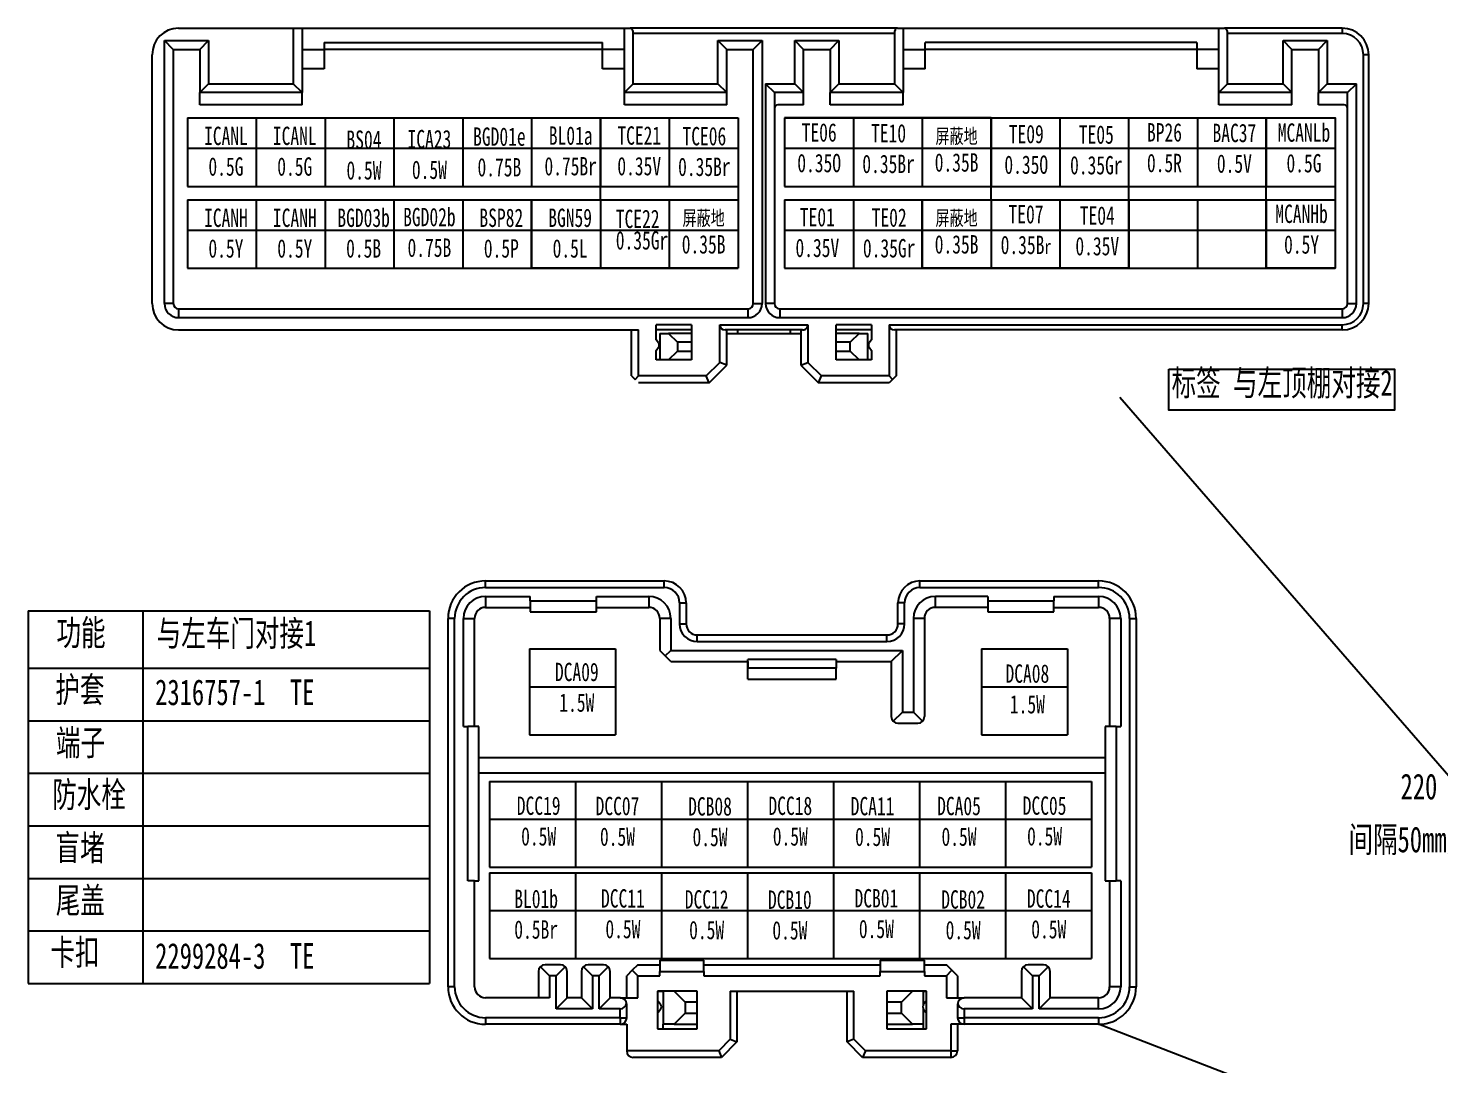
# Model space of a CAD drawing. Header units: millimetres. Extents: x 1543 to 5748, y 1576 to 2417.
# Drawn here: x 2391 to 2583.1, y 2049.9 to 2191 of the extents above; entities that cross this region are included whole.
import ezdxf

# ---------------------------------------------------------------- set-up
doc = ezdxf.new("R2010")
doc.units = ezdxf.units.MM
doc.layers.get('0').update_dxf_attribs({"lineweight": 25})
doc.layers.add('11文本层', color=255, linetype='Continuous')
doc.layers.add('1轮廓实线层', color=7, linetype='Continuous', lineweight=50)
doc.layers.add('_0', color=7, linetype='Continuous', lineweight=25)
doc.styles.add('仿宋体', font='', dxfattribs={"width": 0.7, "height": 3.5})
doc.styles.add('标准', font='fangsong.ttf', dxfattribs={"width": 0.7, "height": 3.5})
doc.styles.get('仿宋体').set_extended_font_data('SimSun')

msp = doc.modelspace()

# ---------------------------------------------------------------- linework, layer by layer
at = {"lineweight": -2}
for p, q in [((2411.42, 2190.99), (2427.02, 2190.99)), ((2427.02, 2190.99), (2428.22, 2190.99)), ((2427.02, 2190.99), (2427.02, 2183.43)), ((2428.22, 2190.99), (2434.7, 2190.99)), ((2428.22, 2190.99), (2428.22, 2182.23)), ((2434.7, 2190.99), (2472.07, 2190.99)), ((2472.07, 2190.99), (2472.85, 2190.99)), ((2472.07, 2182.23), (2472.07, 2190.99)), ((2509.2, 2190.99), (2472.85, 2190.99)), ((2509.2, 2190.99), (2509.99, 2190.99)), ((2509.99, 2190.99), (2517.08, 2190.99)), ((2509.99, 2190.99), (2509.99, 2182.23)), ((2517.08, 2190.99), (2552.91, 2190.99)), ((2552.91, 2190.99), (2553.7, 2190.99)), ((2552.91, 2182.23), (2552.91, 2190.99)), ((2569.71, 2190.99), (2553.7, 2190.99)), ((2569.71, 2190.99), (2569.71, 2190.27)), ((2409.5, 2153.55), (2409.5, 2189.31)), ((2409.5, 2189.31), (2415.5, 2189.31)), ((2410.7, 2188.11), (2409.5, 2189.31)), ((2414.3, 2188.11), (2415.5, 2189.31)), ((2415.5, 2189.31), (2415.5, 2183.43)), ((2431.22, 2189.07), (2431.22, 2188.11)), ((2431.22, 2189.07), (2434.7, 2189.07)), ((2434.7, 2189.07), (2469.07, 2189.07)), ((2469.07, 2188.11), (2469.07, 2189.07)), ((2508.79, 2190.27), (2473.27, 2190.27)), ((2473.27, 2183.43), (2473.27, 2190.27)), ((2484.79, 2183.43), (2484.79, 2189.31)), ((2484.79, 2189.31), (2490.79, 2189.31)), ((2485.99, 2188.11), (2484.79, 2189.31)), ((2489.59, 2188.11), (2490.79, 2189.31)), ((2490.79, 2189.31), (2490.79, 2153.55)), ((2495.23, 2183.43), (2495.23, 2189.31)), ((2495.23, 2189.31), (2501.23, 2189.31)), ((2496.43, 2188.11), (2495.23, 2189.31)), ((2500.03, 2188.11), (2501.23, 2189.31)), ((2501.23, 2189.31), (2501.23, 2183.43)), ((2508.79, 2190.27), (2508.79, 2183.43)), ((2512.99, 2188.11), (2512.99, 2189.07)), ((2517.08, 2189.07), (2512.99, 2189.07)), ((2549.91, 2189.07), (2517.08, 2189.07)), ((2549.91, 2189.07), (2549.91, 2188.11)), ((2569.71, 2190.27), (2554.11, 2190.27)), ((2554.11, 2183.43), (2554.11, 2190.27)), ((2561.67, 2183.43), (2561.67, 2189.31)), ((2561.67, 2189.31), (2567.67, 2189.31)), ((2562.87, 2188.11), (2561.67, 2189.31)), ((2566.47, 2188.11), (2567.67, 2189.31)), ((2567.67, 2189.31), (2567.67, 2183.43)), ((2407.82, 2153.55), (2407.82, 2187.39)), ((2410.7, 2188.11), (2410.7, 2153.55)), ((2410.7, 2188.11), (2414.3, 2188.11)), ((2414.3, 2188.11), (2414.3, 2182.23)), ((2428.22, 2188.11), (2431.22, 2188.11)), ((2431.22, 2188.11), (2431.22, 2185.47)), ((2434.7, 2188.11), (2431.22, 2188.11)), ((2469.07, 2188.11), (2434.7, 2188.11)), ((2472.07, 2188.11), (2469.07, 2188.11)), ((2469.07, 2185.47), (2469.07, 2188.11)), ((2485.99, 2182.23), (2485.99, 2188.11)), ((2485.99, 2188.11), (2489.59, 2188.11)), ((2489.59, 2153.55), (2489.59, 2188.11)), ((2496.43, 2182.23), (2496.43, 2188.11)), ((2496.43, 2188.11), (2500.03, 2188.11)), ((2500.03, 2188.11), (2500.03, 2182.23)), ((2509.99, 2188.11), (2512.99, 2188.11)), ((2512.99, 2185.47), (2512.99, 2188.11)), ((2517.08, 2188.11), (2512.99, 2188.11)), ((2549.91, 2188.11), (2517.08, 2188.11)), ((2552.91, 2188.11), (2549.91, 2188.11)), ((2549.91, 2188.11), (2549.91, 2185.47)), ((2562.87, 2182.23), (2562.87, 2188.11)), ((2562.87, 2188.11), (2566.47, 2188.11)), ((2566.47, 2188.11), (2566.47, 2182.23)), ((2572.59, 2153.55), (2572.59, 2187.39)), ((2573.31, 2187.39), (2572.59, 2187.39)), ((2573.31, 2153.55), (2573.31, 2187.39)), ((2431.22, 2185.47), (2428.22, 2185.47)), ((2472.07, 2185.47), (2469.07, 2185.47)), ((2512.99, 2185.47), (2509.99, 2185.47)), ((2552.91, 2185.47), (2549.91, 2185.47)), ((2415.5, 2183.43), (2414.3, 2182.23)), ((2415.5, 2183.43), (2427.02, 2183.43)), ((2428.22, 2182.23), (2427.02, 2183.43)), ((2473.27, 2183.43), (2472.07, 2182.23)), ((2473.27, 2183.43), (2484.79, 2183.43)), ((2485.99, 2182.23), (2484.79, 2183.43)), ((2491.27, 2183.43), (2491.27, 2153.55)), ((2491.27, 2183.43), (2495.23, 2183.43)), ((2491.27, 2183.43), (2492.47, 2182.23)), ((2496.43, 2182.23), (2495.23, 2183.43)), ((2501.23, 2183.43), (2500.03, 2182.23)), ((2501.23, 2183.43), (2508.79, 2183.43)), ((2509.99, 2182.23), (2508.79, 2183.43)), ((2554.11, 2183.43), (2552.91, 2182.23)), ((2554.11, 2183.43), (2561.67, 2183.43)), ((2562.87, 2182.23), (2561.67, 2183.43)), ((2567.67, 2183.43), (2566.47, 2182.23)), ((2567.67, 2183.43), (2571.63, 2183.43)), ((2570.43, 2182.23), (2571.63, 2183.43)), ((2571.63, 2153.55), (2571.63, 2183.43)), ((2428.22, 2182.23), (2414.3, 2182.23)), ((2414.3, 2180.55), (2414.3, 2182.23)), ((2428.22, 2180.55), (2428.22, 2182.23)), ((2472.07, 2180.55), (2472.07, 2182.23)), ((2485.99, 2182.23), (2472.07, 2182.23)), ((2485.99, 2180.55), (2485.99, 2182.23)), ((2492.47, 2182.23), (2492.47, 2153.55)), ((2496.43, 2182.23), (2492.47, 2182.23)), ((2496.43, 2180.55), (2496.43, 2182.23)), ((2509.99, 2182.23), (2500.03, 2182.23)), ((2500.03, 2180.55), (2500.03, 2182.23)), ((2509.99, 2180.55), (2509.99, 2182.23)), ((2552.91, 2180.55), (2552.91, 2182.23)), ((2562.87, 2182.23), (2552.91, 2182.23)), ((2562.87, 2180.55), (2562.87, 2182.23)), ((2570.43, 2182.23), (2566.47, 2182.23)), ((2566.47, 2180.55), (2566.47, 2182.23)), ((2570.43, 2153.55), (2570.43, 2182.23)), ((2428.22, 2180.55), (2414.3, 2180.55)), ((2485.99, 2180.55), (2472.07, 2180.55)), ((2496.43, 2180.55), (2492.95, 2180.55)), ((2509.99, 2180.55), (2500.03, 2180.55)), ((2562.87, 2180.55), (2552.91, 2180.55)), ((2569.95, 2180.55), (2566.47, 2180.55)), ((2410.7, 2153.55), (2409.5, 2153.55)), ((2411.42, 2152.83), (2411.42, 2151.63)), ((2411.42, 2152.83), (2434.7, 2152.83)), ((2434.7, 2152.83), (2488.87, 2152.83)), ((2488.87, 2152.83), (2488.87, 2151.63)), ((2489.59, 2153.55), (2490.79, 2153.55)), ((2492.47, 2153.55), (2491.27, 2153.55)), ((2493.19, 2152.83), (2493.19, 2151.63)), ((2493.19, 2152.83), (2517.08, 2152.83)), ((2517.08, 2152.83), (2569.71, 2152.83)), ((2569.71, 2152.83), (2569.71, 2151.63)), ((2570.43, 2153.55), (2571.63, 2153.55)), ((2573.31, 2153.55), (2572.59, 2153.55)), ((2411.42, 2151.63), (2434.7, 2151.63)), ((2434.7, 2151.63), (2488.87, 2151.63)), ((2476.39, 2148.61), (2476.39, 2150.67)), ((2481.19, 2150.67), (2476.39, 2150.67)), ((2481.19, 2150.67), (2481.19, 2145.87)), ((2485.03, 2150.67), (2497.03, 2150.67)), ((2485.03, 2145.54), (2485.03, 2150.67)), ((2493.19, 2151.63), (2517.08, 2151.63)), ((2497.03, 2150.67), (2497.03, 2145.54)), ((2500.87, 2145.87), (2500.87, 2150.67)), ((2505.67, 2150.67), (2500.87, 2150.67)), ((2505.67, 2150.67), (2505.67, 2148.61)), ((2508.07, 2150.67), (2508.07, 2143.71)), ((2508.07, 2150.67), (2517.08, 2150.67)), ((2517.08, 2151.63), (2569.71, 2151.63)), ((2517.08, 2150.67), (2569.71, 2150.67)), ((2569.71, 2149.95), (2569.71, 2150.67)), ((2411.42, 2149.95), (2434.7, 2149.95)), ((2434.7, 2149.95), (2473.99, 2149.95)), ((2473.03, 2143.71), (2473.03, 2149.95)), ((2473.99, 2143.71), (2473.99, 2149.95)), ((2481.19, 2149.95), (2476.39, 2149.95)), ((2476.71, 2148.18), (2476.39, 2148.61)), ((2476.87, 2149.47), (2478.07, 2149.47)), ((2476.87, 2149.47), (2476.87, 2145.87)), ((2481.19, 2149.47), (2478.07, 2149.47)), ((2478.07, 2149.47), (2479.27, 2148.27)), ((2479.27, 2148.27), (2479.27, 2147.07)), ((2481.19, 2148.27), (2479.27, 2148.27)), ((2496.31, 2149.95), (2485.75, 2149.95)), ((2485.99, 2145.15), (2485.99, 2149.95)), ((2485.99, 2149.47), (2496.07, 2149.47)), ((2487.43, 2149.95), (2487.43, 2149.47)), ((2494.63, 2149.95), (2494.63, 2149.47)), ((2496.07, 2149.95), (2496.07, 2145.15)), ((2505.67, 2149.95), (2500.87, 2149.95)), ((2503.99, 2149.47), (2500.87, 2149.47)), ((2502.79, 2148.27), (2500.87, 2148.27)), ((2503.99, 2149.47), (2502.79, 2148.27)), ((2502.79, 2147.07), (2502.79, 2148.27)), ((2503.99, 2149.47), (2505.19, 2149.47)), ((2505.19, 2145.87), (2505.19, 2149.47)), ((2505.67, 2148.61), (2505.34, 2148.18)), ((2517.08, 2149.95), (2508.79, 2149.95)), ((2509.03, 2149.95), (2509.03, 2143.71)), ((2569.71, 2149.95), (2517.08, 2149.95)), ((2476.39, 2147.17), (2476.71, 2147.61)), ((2476.39, 2145.87), (2476.39, 2147.17)), ((2478.07, 2145.87), (2479.27, 2147.07)), ((2479.27, 2147.07), (2481.19, 2147.07)), ((2500.87, 2147.07), (2502.79, 2147.07)), ((2503.99, 2145.87), (2502.79, 2147.07)), ((2505.34, 2147.61), (2505.67, 2147.17)), ((2505.67, 2147.17), (2505.67, 2145.87)), ((2481.19, 2145.87), (2476.39, 2145.87)), ((2483.19, 2143.71), (2485.03, 2145.54)), ((2483.59, 2142.75), (2485.99, 2145.15)), ((2485.99, 2145.15), (2485.03, 2145.54)), ((2496.07, 2145.15), (2497.03, 2145.54)), ((2496.07, 2145.15), (2498.47, 2142.75)), ((2497.03, 2145.54), (2498.86, 2143.71)), ((2505.67, 2145.87), (2500.87, 2145.87)), ((2473.03, 2143.71), (2473.51, 2143.23)), ((2473.51, 2143.23), (2473.99, 2143.71)), ((2483.19, 2143.71), (2473.99, 2143.71)), ((2483.59, 2142.75), (2473.99, 2142.75)), ((2483.59, 2142.75), (2483.19, 2143.71)), ((2498.47, 2142.75), (2498.86, 2143.71)), ((2508.07, 2142.75), (2498.47, 2142.75)), ((2508.07, 2143.71), (2498.86, 2143.71)), ((2508.07, 2143.71), (2508.55, 2143.23)), ((2508.55, 2143.23), (2508.07, 2142.75)), ((2509.03, 2143.71), (2508.55, 2143.23))]:
    msp.add_line(p, q, dxfattribs=at)
for p, q in [((2412.63, 2178.8), (2421.99, 2178.8)), ((2412.63, 2178.8), (2412.63, 2169.48)), ((2421.99, 2178.8), (2421.99, 2169.48)), ((2421.99, 2178.8), (2431.35, 2178.8)), ((2421.99, 2178.8), (2421.99, 2169.48)), ((2431.35, 2178.8), (2431.35, 2169.48)), ((2431.35, 2178.8), (2440.71, 2178.8)), ((2431.35, 2178.8), (2431.35, 2169.48)), ((2440.71, 2178.8), (2440.71, 2169.48)), ((2440.71, 2178.8), (2450.07, 2178.8)), ((2440.71, 2178.8), (2440.71, 2169.48)), ((2450.07, 2178.8), (2450.07, 2169.48)), ((2450.07, 2178.8), (2459.44, 2178.8)), ((2450.07, 2178.8), (2450.07, 2169.48)), ((2459.44, 2178.8), (2459.44, 2169.48)), ((2459.44, 2178.8), (2468.8, 2178.8)), ((2459.44, 2178.8), (2459.44, 2169.48)), ((2468.8, 2178.8), (2468.8, 2169.48)), ((2468.8, 2178.8), (2478.16, 2178.8)), ((2468.8, 2178.8), (2468.8, 2169.48)), ((2478.16, 2178.8), (2478.16, 2169.48)), ((2478.16, 2178.8), (2487.52, 2178.8)), ((2478.16, 2178.8), (2478.16, 2169.48)), ((2487.52, 2178.8), (2487.52, 2169.48)), ((2493.84, 2178.8), (2503.21, 2178.8)), ((2493.84, 2178.8), (2493.84, 2169.48)), ((2503.21, 2178.8), (2503.21, 2169.48)), ((2503.21, 2178.8), (2512.57, 2178.8)), ((2503.21, 2178.8), (2503.21, 2169.48)), ((2512.57, 2178.8), (2512.57, 2169.48)), ((2512.57, 2178.8), (2521.93, 2178.8)), ((2512.57, 2178.8), (2512.57, 2169.48)), ((2521.93, 2178.8), (2521.93, 2169.48)), ((2521.93, 2178.8), (2531.29, 2178.8)), ((2521.93, 2178.8), (2521.93, 2169.48)), ((2531.29, 2178.8), (2531.29, 2169.48)), ((2531.29, 2178.8), (2540.65, 2178.8)), ((2531.29, 2178.8), (2531.29, 2169.48)), ((2540.65, 2178.8), (2540.65, 2169.48)), ((2540.65, 2178.8), (2550.02, 2178.8)), ((2540.65, 2178.8), (2540.65, 2169.48)), ((2550.02, 2178.8), (2550.02, 2169.48)), ((2550.02, 2178.8), (2559.38, 2178.8)), ((2550.02, 2178.8), (2550.02, 2169.48)), ((2559.38, 2178.8), (2559.38, 2169.48)), ((2559.38, 2178.8), (2568.74, 2178.8)), ((2559.38, 2178.8), (2559.38, 2169.48)), ((2568.74, 2178.8), (2568.74, 2169.48)), ((2412.63, 2174.68), (2421.99, 2174.68)), ((2421.99, 2174.68), (2431.35, 2174.68)), ((2431.35, 2174.68), (2440.71, 2174.68)), ((2440.71, 2174.68), (2450.07, 2174.68)), ((2450.07, 2174.68), (2459.43, 2174.68)), ((2459.44, 2174.68), (2468.8, 2174.68)), ((2468.8, 2174.68), (2478.16, 2174.68)), ((2478.16, 2174.68), (2487.52, 2174.68)), ((2493.84, 2174.68), (2503.2, 2174.68)), ((2503.21, 2174.68), (2512.57, 2174.68)), ((2512.57, 2174.68), (2521.93, 2174.68)), ((2521.93, 2174.68), (2531.29, 2174.68)), ((2531.29, 2174.68), (2540.65, 2174.68)), ((2540.65, 2174.68), (2550.01, 2174.68)), ((2550.02, 2174.68), (2559.38, 2174.68)), ((2559.38, 2174.68), (2568.74, 2174.68)), ((2412.63, 2169.48), (2421.99, 2169.48)), ((2421.99, 2169.48), (2431.35, 2169.48)), ((2431.35, 2169.48), (2440.71, 2169.48)), ((2440.71, 2169.48), (2450.07, 2169.48)), ((2450.08, 2169.48), (2459.44, 2169.48)), ((2459.44, 2169.48), (2468.8, 2169.48)), ((2468.8, 2169.48), (2478.16, 2169.48)), ((2478.16, 2169.48), (2487.52, 2169.48)), ((2493.85, 2169.48), (2503.21, 2169.48)), ((2503.21, 2169.48), (2512.57, 2169.48)), ((2512.57, 2169.48), (2521.93, 2169.48)), ((2521.93, 2169.48), (2531.29, 2169.48)), ((2531.29, 2169.48), (2540.65, 2169.48)), ((2540.66, 2169.48), (2550.02, 2169.48)), ((2550.02, 2169.48), (2559.38, 2169.48)), ((2559.38, 2169.48), (2568.74, 2169.48)), ((2412.63, 2167.67), (2421.99, 2167.67)), ((2412.63, 2167.67), (2412.63, 2158.34)), ((2421.99, 2167.67), (2421.99, 2158.34)), ((2421.99, 2167.67), (2431.35, 2167.67)), ((2421.99, 2167.67), (2421.99, 2158.34)), ((2431.35, 2167.67), (2431.35, 2158.34)), ((2431.35, 2167.67), (2440.71, 2167.67)), ((2431.35, 2167.67), (2431.35, 2158.34)), ((2440.71, 2167.67), (2440.71, 2158.34)), ((2440.71, 2167.67), (2450.07, 2167.67)), ((2440.71, 2167.67), (2440.71, 2158.34)), ((2450.07, 2167.67), (2450.07, 2158.34)), ((2450.07, 2167.67), (2459.44, 2167.67)), ((2450.07, 2167.67), (2450.07, 2158.34)), ((2459.44, 2167.67), (2459.44, 2158.34)), ((2459.44, 2167.67), (2468.8, 2167.67)), ((2459.44, 2167.67), (2459.44, 2158.34)), ((2468.8, 2167.67), (2468.8, 2158.34)), ((2468.8, 2167.67), (2478.16, 2167.67)), ((2468.8, 2167.67), (2468.8, 2158.34)), ((2478.16, 2167.67), (2478.16, 2158.34)), ((2478.16, 2167.67), (2487.52, 2167.67)), ((2478.16, 2167.67), (2478.16, 2158.34)), ((2487.52, 2167.67), (2487.52, 2158.34)), ((2493.85, 2167.67), (2503.21, 2167.67)), ((2493.85, 2167.67), (2493.85, 2158.34)), ((2503.21, 2167.67), (2503.21, 2158.34)), ((2503.21, 2167.67), (2512.57, 2167.67)), ((2503.21, 2167.67), (2503.21, 2158.34)), ((2512.57, 2167.67), (2512.57, 2158.34)), ((2512.57, 2167.67), (2521.93, 2167.67)), ((2512.57, 2167.67), (2512.57, 2158.34)), ((2521.93, 2167.67), (2521.93, 2158.34)), ((2521.93, 2167.67), (2531.29, 2167.67)), ((2521.93, 2167.67), (2521.93, 2158.34)), ((2531.29, 2167.67), (2531.29, 2158.34)), ((2531.29, 2167.67), (2540.66, 2167.67)), ((2531.29, 2167.67), (2531.29, 2158.34)), ((2540.66, 2167.67), (2540.66, 2158.34)), ((2540.66, 2167.67), (2550.02, 2167.67)), ((2540.66, 2167.67), (2540.66, 2158.34)), ((2550.02, 2167.67), (2550.02, 2158.34)), ((2550.02, 2167.67), (2559.38, 2167.67)), ((2550.02, 2167.67), (2550.02, 2158.34)), ((2559.38, 2167.67), (2559.38, 2158.34)), ((2559.38, 2167.67), (2568.74, 2167.67)), ((2559.38, 2167.67), (2559.38, 2158.34)), ((2568.74, 2167.67), (2568.74, 2158.34)), ((2412.63, 2163.54), (2421.99, 2163.54)), ((2421.99, 2163.54), (2431.35, 2163.54)), ((2431.35, 2163.54), (2440.71, 2163.54)), ((2440.71, 2163.54), (2450.07, 2163.54)), ((2450.07, 2163.54), (2459.43, 2163.54)), ((2459.44, 2163.54), (2468.8, 2163.54)), ((2468.8, 2163.54), (2478.16, 2163.54)), ((2478.16, 2163.54), (2487.52, 2163.54)), ((2493.85, 2163.54), (2503.21, 2163.54)), ((2503.21, 2163.54), (2512.57, 2163.54)), ((2512.57, 2163.54), (2521.93, 2163.54)), ((2521.93, 2163.54), (2531.29, 2163.54)), ((2531.29, 2163.54), (2540.65, 2163.54)), ((2540.66, 2163.54), (2550.02, 2163.54)), ((2550.02, 2163.54), (2559.38, 2163.54)), ((2559.38, 2163.54), (2568.74, 2163.54)), ((2412.63, 2158.34), (2421.99, 2158.34)), ((2421.99, 2158.34), (2431.35, 2158.34)), ((2431.35, 2158.34), (2440.71, 2158.34)), ((2440.71, 2158.34), (2450.07, 2158.34)), ((2450.08, 2158.34), (2459.44, 2158.34)), ((2459.44, 2158.34), (2468.8, 2158.34)), ((2468.8, 2158.34), (2478.16, 2158.34)), ((2478.16, 2158.34), (2487.52, 2158.34)), ((2493.85, 2158.34), (2503.21, 2158.34)), ((2503.21, 2158.34), (2512.57, 2158.34)), ((2512.57, 2158.34), (2521.93, 2158.34)), ((2521.93, 2158.34), (2531.29, 2158.34)), ((2531.3, 2158.34), (2540.66, 2158.34)), ((2540.66, 2158.34), (2550.02, 2158.34)), ((2550.02, 2158.34), (2559.38, 2158.34)), ((2559.38, 2158.34), (2568.74, 2158.34)), ((2459.13, 2106.57), (2470.83, 2106.57)), ((2459.13, 2106.57), (2459.13, 2094.91)), ((2470.83, 2106.57), (2470.83, 2094.91)), ((2470.83, 2106.57), (2470.83, 2094.91)), ((2520.63, 2106.57), (2532.33, 2106.57)), ((2520.63, 2106.57), (2520.63, 2094.91)), ((2532.33, 2106.57), (2532.33, 2094.91)), ((2532.33, 2106.57), (2532.33, 2094.91)), ((2459.13, 2101.41), (2470.83, 2101.41)), ((2520.63, 2101.41), (2532.33, 2101.41)), ((2459.13, 2094.91), (2470.83, 2094.91)), ((2520.63, 2094.91), (2532.33, 2094.91)), ((2453.7, 2088.55), (2465.4, 2088.55)), ((2453.7, 2088.55), (2453.7, 2076.9)), ((2465.4, 2088.55), (2465.4, 2076.9)), ((2465.4, 2088.55), (2477.1, 2088.55)), ((2465.4, 2088.55), (2465.4, 2076.9)), ((2477.1, 2088.55), (2477.1, 2076.9)), ((2477.1, 2088.55), (2488.8, 2088.55)), ((2477.1, 2088.55), (2477.1, 2076.9)), ((2488.8, 2088.55), (2488.8, 2076.9)), ((2488.8, 2088.55), (2500.51, 2088.55)), ((2488.8, 2088.55), (2488.8, 2076.9)), ((2500.51, 2088.55), (2500.51, 2076.9)), ((2500.51, 2088.55), (2512.21, 2088.55)), ((2500.51, 2088.55), (2500.51, 2076.9)), ((2512.21, 2088.55), (2512.21, 2076.9)), ((2512.21, 2088.55), (2523.91, 2088.55)), ((2512.21, 2088.55), (2512.21, 2076.9)), ((2523.91, 2088.55), (2523.91, 2076.9)), ((2523.91, 2088.55), (2535.61, 2088.55)), ((2523.91, 2088.55), (2523.91, 2076.9)), ((2535.61, 2088.55), (2535.61, 2076.9)), ((2535.61, 2088.55), (2535.61, 2076.9)), ((2453.7, 2083.4), (2465.4, 2083.4)), ((2465.4, 2083.4), (2477.1, 2083.4)), ((2477.1, 2083.4), (2488.8, 2083.4)), ((2488.8, 2083.4), (2500.5, 2083.4)), ((2500.51, 2083.4), (2512.21, 2083.4)), ((2512.21, 2083.4), (2523.91, 2083.4)), ((2523.91, 2083.4), (2535.61, 2083.4)), ((2453.7, 2076.9), (2465.4, 2076.9)), ((2453.7, 2076.14), (2465.4, 2076.14)), ((2453.7, 2076.14), (2453.7, 2064.48)), ((2465.4, 2076.9), (2477.1, 2076.9)), ((2465.4, 2076.14), (2465.4, 2064.48)), ((2465.4, 2076.14), (2477.1, 2076.14)), ((2465.4, 2076.14), (2465.4, 2064.48)), ((2477.1, 2076.9), (2488.8, 2076.9)), ((2477.1, 2076.14), (2477.1, 2064.48)), ((2477.1, 2076.14), (2488.8, 2076.14)), ((2477.1, 2076.14), (2477.1, 2064.48)), ((2488.8, 2076.14), (2488.8, 2064.48)), ((2488.8, 2076.14), (2500.51, 2076.14)), ((2488.8, 2076.14), (2488.8, 2064.48)), ((2488.81, 2076.9), (2500.51, 2076.9)), ((2500.51, 2076.9), (2512.21, 2076.9)), ((2500.51, 2076.14), (2500.51, 2064.48)), ((2500.51, 2076.14), (2512.21, 2076.14)), ((2500.51, 2076.14), (2500.51, 2064.48)), ((2512.21, 2076.9), (2523.91, 2076.9)), ((2512.21, 2076.14), (2512.21, 2064.48)), ((2512.21, 2076.14), (2523.91, 2076.14)), ((2512.21, 2076.14), (2512.21, 2064.48)), ((2523.91, 2076.9), (2535.61, 2076.9)), ((2523.91, 2076.14), (2523.91, 2064.48)), ((2523.91, 2076.14), (2535.61, 2076.14)), ((2523.91, 2076.14), (2523.91, 2064.48)), ((2535.61, 2076.14), (2535.61, 2064.48)), ((2535.61, 2076.14), (2535.61, 2064.48)), ((2453.7, 2070.98), (2465.4, 2070.98)), ((2465.4, 2070.98), (2477.1, 2070.98)), ((2477.1, 2070.98), (2488.8, 2070.98)), ((2488.8, 2070.98), (2500.5, 2070.98)), ((2500.51, 2070.98), (2512.21, 2070.98)), ((2512.21, 2070.98), (2523.91, 2070.98)), ((2523.91, 2070.98), (2535.61, 2070.98)), ((2453.7, 2064.48), (2465.4, 2064.48)), ((2465.4, 2064.48), (2477.1, 2064.48)), ((2477.1, 2064.48), (2488.8, 2064.48)), ((2488.81, 2064.48), (2500.51, 2064.48)), ((2500.51, 2064.48), (2512.21, 2064.48)), ((2512.21, 2064.48), (2523.91, 2064.48)), ((2523.91, 2064.48), (2535.61, 2064.48))]:
    msp.add_line(p, q)
at = {"lineweight": -3}
for p, q in [((2453.17, 2114.92), (2453.17, 2115.82)), ((2453.17, 2115.82), (2477.47, 2115.82)), ((2477.47, 2114.92), (2477.47, 2115.82)), ((2512.27, 2114.92), (2512.27, 2115.82)), ((2512.27, 2115.82), (2536.57, 2115.82)), ((2536.57, 2114.92), (2536.57, 2115.82)), ((2453.17, 2114.92), (2477.47, 2114.92)), ((2453.17, 2113.72), (2459.25, 2113.72)), ((2453.17, 2113.72), (2453.17, 2112.22)), ((2459.25, 2113.12), (2459.25, 2113.72)), ((2468.25, 2113.12), (2468.25, 2113.72)), ((2468.25, 2113.72), (2475.37, 2113.72)), ((2475.37, 2113.72), (2475.37, 2112.22)), ((2512.27, 2114.92), (2536.57, 2114.92)), ((2521.49, 2113.72), (2514.37, 2113.72)), ((2514.37, 2112.22), (2514.37, 2113.72)), ((2521.49, 2113.72), (2521.49, 2113.12)), ((2530.49, 2113.72), (2530.49, 2113.12)), ((2530.49, 2113.72), (2536.57, 2113.72)), ((2536.57, 2113.72), (2536.57, 2112.22)), ((2453.17, 2112.22), (2459.25, 2112.22)), ((2459.25, 2113.12), (2468.25, 2113.12)), ((2459.25, 2113.12), (2459.25, 2111.62)), ((2468.25, 2111.62), (2468.25, 2113.12)), ((2468.25, 2112.22), (2475.37, 2112.22)), ((2479.57, 2112.82), (2479.57, 2109.97)), ((2479.57, 2112.82), (2480.47, 2112.82)), ((2480.47, 2112.82), (2480.47, 2109.97)), ((2510.17, 2112.82), (2509.27, 2112.82)), ((2509.27, 2109.97), (2509.27, 2112.82)), ((2510.17, 2109.97), (2510.17, 2112.82)), ((2521.49, 2112.22), (2514.37, 2112.22)), ((2521.49, 2113.12), (2530.49, 2113.12)), ((2521.49, 2113.12), (2521.49, 2111.62)), ((2530.49, 2111.62), (2530.49, 2113.12)), ((2530.49, 2112.22), (2536.57, 2112.22)), ((2448.97, 2110.72), (2448.07, 2110.72)), ((2448.07, 2060.62), (2448.07, 2110.72)), ((2448.97, 2060.62), (2448.97, 2110.72)), ((2450.17, 2096.02), (2450.17, 2110.72)), ((2450.17, 2110.72), (2451.67, 2110.72)), ((2451.67, 2096.02), (2451.67, 2110.72)), ((2459.25, 2111.62), (2468.25, 2111.62)), ((2478.37, 2110.72), (2476.87, 2110.72)), ((2476.87, 2110.72), (2476.87, 2106.37)), ((2478.37, 2110.72), (2478.37, 2106.37)), ((2479.57, 2109.97), (2480.47, 2109.97)), ((2510.17, 2109.97), (2509.27, 2109.97)), ((2511.37, 2110.72), (2511.37, 2097.97)), ((2512.87, 2110.72), (2511.37, 2110.72)), ((2512.87, 2110.72), (2512.87, 2097.37)), ((2521.49, 2111.62), (2530.49, 2111.62)), ((2539.57, 2110.72), (2538.07, 2110.72)), ((2538.07, 2110.72), (2538.07, 2096.02)), ((2539.57, 2110.72), (2539.57, 2096.02)), ((2540.77, 2110.72), (2540.77, 2060.62)), ((2540.77, 2110.72), (2541.67, 2110.72)), ((2541.67, 2110.72), (2541.67, 2060.62)), ((2481.97, 2107.57), (2481.97, 2108.47)), ((2481.97, 2108.47), (2507.77, 2108.47)), ((2507.77, 2107.57), (2507.77, 2108.47)), ((2476.87, 2106.37), (2477.62, 2105.62)), ((2477.62, 2105.62), (2478.37, 2106.37)), ((2478.37, 2106.37), (2509.87, 2106.37)), ((2481.97, 2107.57), (2507.77, 2107.57)), ((2508.37, 2104.87), (2509.87, 2106.37)), ((2509.87, 2106.37), (2509.87, 2097.97)), ((2478.37, 2104.87), (2477.62, 2105.62)), ((2478.37, 2104.87), (2488.87, 2104.87)), ((2488.87, 2104.87), (2488.87, 2105.13)), ((2500.87, 2105.13), (2488.87, 2105.13)), ((2488.87, 2102.47), (2488.87, 2104.87)), ((2488.87, 2104.87), (2488.87, 2103.97)), ((2500.87, 2103.97), (2488.87, 2103.97)), ((2500.87, 2105.13), (2500.87, 2104.87)), ((2500.87, 2104.87), (2508.37, 2104.87)), ((2500.87, 2104.87), (2500.87, 2103.97)), ((2500.87, 2102.47), (2500.87, 2103.97)), ((2508.37, 2104.87), (2508.37, 2097.37)), ((2488.87, 2102.47), (2500.87, 2102.47)), ((2508.64, 2096.73), (2509.87, 2097.97)), ((2509.27, 2096.47), (2511.97, 2096.47)), ((2509.87, 2097.97), (2511.37, 2097.97)), ((2512.61, 2096.73), (2511.37, 2097.97)), ((2450.17, 2096.02), (2450.77, 2096.02)), ((2450.77, 2075.02), (2450.77, 2096.02)), ((2452.27, 2096.02), (2450.77, 2096.02)), ((2452.27, 2075.02), (2452.27, 2096.02)), ((2538.97, 2096.02), (2537.47, 2096.02)), ((2537.47, 2096.02), (2537.47, 2075.02)), ((2538.97, 2096.02), (2539.57, 2096.02)), ((2538.97, 2096.02), (2538.97, 2075.02)), ((2452.27, 2091.82), (2537.47, 2091.82)), ((2452.27, 2089.72), (2537.47, 2089.72)), ((2451.67, 2075.02), (2450.77, 2075.02)), ((2451.67, 2060.62), (2451.67, 2075.02)), ((2451.67, 2075.02), (2452.27, 2075.02)), ((2537.47, 2075.02), (2538.97, 2075.02)), ((2538.07, 2075.02), (2538.07, 2060.62)), ((2539.57, 2075.02), (2538.97, 2075.02)), ((2539.57, 2075.02), (2539.57, 2060.62)), ((2463.37, 2063.62), (2461.27, 2063.62)), ((2469.22, 2063.62), (2467.12, 2063.62)), ((2473.87, 2063.62), (2473.12, 2062.87)), ((2473.87, 2063.62), (2476.87, 2063.62)), ((2476.87, 2064.22), (2476.87, 2062.72)), ((2476.87, 2064.22), (2482.87, 2064.22)), ((2482.87, 2062.72), (2482.87, 2064.22)), ((2482.87, 2063.62), (2506.87, 2063.62)), ((2506.87, 2064.22), (2506.87, 2062.72)), ((2506.87, 2064.22), (2512.87, 2064.22)), ((2512.87, 2062.72), (2512.87, 2064.22)), ((2512.87, 2063.62), (2515.87, 2063.62)), ((2516.62, 2062.87), (2515.87, 2063.62)), ((2529.07, 2063.62), (2526.97, 2063.62)), ((2460.37, 2062.72), (2460.37, 2059.12)), ((2460.64, 2063.35), (2461.87, 2062.12)), ((2462.77, 2062.12), (2461.87, 2062.12)), ((2461.87, 2062.12), (2461.87, 2059.12)), ((2464.01, 2063.35), (2462.77, 2062.12)), ((2462.77, 2057.62), (2462.77, 2062.12)), ((2464.27, 2059.12), (2464.27, 2062.72)), ((2466.22, 2062.72), (2466.22, 2059.12)), ((2466.48, 2063.35), (2467.72, 2062.12)), ((2468.62, 2062.12), (2467.72, 2062.12)), ((2467.72, 2062.12), (2467.72, 2057.62)), ((2469.86, 2063.35), (2468.62, 2062.12)), ((2468.62, 2057.62), (2468.62, 2062.12)), ((2470.12, 2059.12), (2470.12, 2062.72)), ((2473.12, 2062.87), (2472.37, 2062.12)), ((2472.37, 2059.12), (2472.37, 2062.12)), ((2473.87, 2062.12), (2473.12, 2062.87)), ((2473.87, 2062.12), (2476.87, 2062.12)), ((2473.87, 2059.12), (2473.87, 2062.12)), ((2476.87, 2062.12), (2476.87, 2062.72)), ((2476.87, 2062.72), (2482.87, 2062.72)), ((2482.87, 2062.72), (2482.87, 2062.12)), ((2482.87, 2062.12), (2506.87, 2062.12)), ((2506.87, 2062.12), (2506.87, 2062.72)), ((2506.87, 2062.72), (2512.87, 2062.72)), ((2512.87, 2062.72), (2512.87, 2062.12)), ((2512.87, 2062.12), (2515.87, 2062.12)), ((2515.87, 2062.12), (2516.62, 2062.87)), ((2515.87, 2062.12), (2515.87, 2059.12)), ((2517.37, 2062.12), (2516.62, 2062.87)), ((2517.37, 2062.12), (2517.37, 2059.12)), ((2526.07, 2062.72), (2526.07, 2059.12)), ((2526.33, 2063.35), (2527.57, 2062.12)), ((2528.47, 2062.12), (2527.57, 2062.12)), ((2527.57, 2062.12), (2527.57, 2057.62)), ((2529.71, 2063.35), (2528.47, 2062.12)), ((2528.47, 2057.62), (2528.47, 2062.12)), ((2529.97, 2059.12), (2529.97, 2062.72)), ((2448.97, 2060.62), (2448.07, 2060.62)), ((2476.57, 2060.02), (2476.57, 2054.92)), ((2481.97, 2060.02), (2476.57, 2060.02)), ((2476.57, 2060.02), (2477.34, 2060.02)), ((2477.34, 2060.03), (2477.34, 2055.53)), ((2478.84, 2060.03), (2480.34, 2058.53)), ((2481.97, 2054.92), (2481.97, 2060.02)), ((2486.47, 2060.02), (2486.47, 2053.49)), ((2486.47, 2060.02), (2503.27, 2060.02)), ((2487.37, 2060.02), (2487.37, 2053.12)), ((2502.37, 2053.12), (2502.37, 2060.02)), ((2503.27, 2053.49), (2503.27, 2060.02)), ((2507.77, 2060.02), (2507.77, 2054.92)), ((2513.17, 2060.02), (2507.77, 2060.02)), ((2511.24, 2060.03), (2509.74, 2058.53)), ((2512.74, 2058.21), (2512.74, 2060.03)), ((2512.74, 2060.02), (2513.17, 2060.02)), ((2513.17, 2054.92), (2513.17, 2060.02)), ((2539.57, 2060.62), (2538.07, 2060.62)), ((2540.77, 2060.62), (2541.67, 2060.62)), ((2461.87, 2059.12), (2453.17, 2059.12)), ((2464.27, 2059.12), (2462.77, 2057.62)), ((2466.22, 2059.12), (2464.27, 2059.12)), ((2467.72, 2057.62), (2466.22, 2059.12)), ((2470.12, 2059.12), (2468.62, 2057.62)), ((2471.47, 2059.12), (2470.12, 2059.12)), ((2471.47, 2059.12), (2473.87, 2059.12)), ((2472.37, 2056.42), (2472.37, 2058.22)), ((2476.57, 2058.79), (2476.98, 2058.25)), ((2480.34, 2058.53), (2480.34, 2057.03)), ((2481.97, 2058.53), (2480.34, 2058.53)), ((2509.74, 2058.53), (2507.77, 2058.53)), ((2509.74, 2057.03), (2509.74, 2058.53)), ((2512.77, 2058.25), (2513.17, 2058.79)), ((2515.87, 2059.12), (2518.27, 2059.12)), ((2517.37, 2058.22), (2517.37, 2056.42)), ((2526.07, 2059.12), (2518.27, 2059.12)), ((2527.57, 2057.62), (2526.07, 2059.12)), ((2529.97, 2059.12), (2528.47, 2057.62)), ((2536.57, 2059.12), (2529.97, 2059.12)), ((2536.57, 2057.62), (2536.57, 2059.12)), ((2471.47, 2056.42), (2453.17, 2056.42)), ((2453.17, 2056.42), (2453.17, 2055.52)), ((2467.72, 2057.62), (2462.77, 2057.62)), ((2471.47, 2057.62), (2468.62, 2057.62)), ((2471.47, 2056.42), (2471.47, 2057.62)), ((2471.47, 2056.42), (2471.47, 2055.52)), ((2471.47, 2056.42), (2472.37, 2056.42)), ((2476.98, 2057.53), (2476.57, 2056.99)), ((2478.84, 2055.53), (2480.34, 2057.03)), ((2480.34, 2057.03), (2481.97, 2057.03)), ((2507.77, 2057.03), (2509.74, 2057.03)), ((2511.24, 2055.53), (2509.74, 2057.03)), ((2512.74, 2055.53), (2512.74, 2057.58)), ((2513.17, 2056.99), (2512.77, 2057.53)), ((2517.37, 2056.42), (2518.27, 2056.42)), ((2527.57, 2057.62), (2518.27, 2057.62)), ((2518.27, 2057.62), (2518.27, 2056.42)), ((2536.57, 2056.42), (2518.27, 2056.42)), ((2518.27, 2056.42), (2518.27, 2055.52)), ((2536.57, 2057.62), (2528.47, 2057.62)), ((2536.57, 2056.42), (2536.57, 2055.52)), ((2471.47, 2055.52), (2453.17, 2055.52)), ((2471.47, 2055.52), (2472.37, 2055.52)), ((2472.37, 2055.52), (2472.37, 2051.92)), ((2476.57, 2054.92), (2481.97, 2054.92)), ((2477.34, 2054.92), (2477.34, 2055.53)), ((2478.84, 2055.53), (2477.34, 2055.53)), ((2478.84, 2055.53), (2481.97, 2055.53)), ((2507.77, 2055.53), (2511.24, 2055.53)), ((2507.77, 2054.92), (2513.17, 2054.92)), ((2512.74, 2055.53), (2511.24, 2055.53)), ((2512.74, 2054.92), (2512.74, 2055.53)), ((2518.27, 2055.52), (2516.47, 2055.52)), ((2516.47, 2055.52), (2516.47, 2051.92)), ((2517.37, 2055.52), (2517.37, 2051.92)), ((2536.57, 2055.52), (2518.27, 2055.52)), ((2486.47, 2053.49), (2484.9, 2051.92)), ((2487.37, 2053.12), (2485.27, 2051.02)), ((2486.47, 2053.49), (2487.37, 2053.12)), ((2503.27, 2053.49), (2502.37, 2053.12)), ((2504.47, 2051.02), (2502.37, 2053.12)), ((2504.84, 2051.92), (2503.27, 2053.49)), ((2484.9, 2051.92), (2472.37, 2051.92)), ((2485.27, 2051.02), (2473.27, 2051.02)), ((2484.9, 2051.92), (2485.27, 2051.02)), ((2504.84, 2051.92), (2504.47, 2051.02)), ((2516.47, 2051.02), (2504.47, 2051.02)), ((2516.47, 2051.92), (2504.84, 2051.92)), ((2516.47, 2051.92), (2517.37, 2051.92)), ((2516.47, 2051.92), (2516.47, 2051.02))]:
    msp.add_line(p, q, dxfattribs=at)
at = {"lineweight": -2}
for centre, radius, start, end in [((2411.42, 2187.39), 3.6, 90, 180), ((2569.71, 2187.39), 3.6, 360, 90), ((2569.71, 2187.39), 2.88, 360, 90), ((2492.95, 2180.07), 0.48, 90, 180), ((2569.95, 2180.07), 0.48, 360, 90), ((2411.42, 2153.55), 3.6, 180, 270), ((2411.42, 2153.55), 1.92, 180, 270), ((2411.42, 2153.55), 0.72, 180, 270), ((2488.87, 2153.55), 1.92, 270, 360), ((2488.87, 2153.55), 0.72, 270, 360), ((2493.19, 2153.55), 1.92, 180, 270), ((2493.19, 2153.55), 0.72, 180, 270), ((2569.71, 2153.55), 3.6, 270, 0), ((2569.71, 2153.55), 2.88, 270, 0), ((2569.71, 2153.55), 1.92, 270, 0), ((2569.71, 2153.55), 0.72, 270, 360), ((2485.75, 2150.67), 0.72, 180.0116, 269.9975), ((2496.31, 2150.67), 0.72, 269.9936, 359.9973), ((2508.79, 2150.67), 0.72, 180.0103, 269.9867), ((2476.33, 2147.89), 0.48, 323.1301, 36.8699), ((2505.73, 2147.89), 0.48, 143.1301, 216.8699)]:
    msp.add_arc(centre, radius, start, end, dxfattribs=at)
at = {"lineweight": -3}
for centre, radius, start, end in [((2453.17, 2110.72), 5.1, 90, 180), ((2477.47, 2112.82), 3, 0, 90), ((2512.27, 2112.82), 3, 90, 180), ((2536.57, 2110.72), 5.1, 360, 90), ((2453.17, 2110.72), 4.2, 90, 180), ((2453.17, 2110.72), 3, 90, 180), ((2475.37, 2110.72), 3, 0, 90), ((2477.47, 2112.82), 2.1, 0, 90), ((2512.27, 2112.82), 2.1, 90, 180), ((2514.37, 2110.72), 3, 90, 180), ((2536.57, 2110.72), 4.2, 0, 90), ((2536.57, 2110.72), 3, 360, 90), ((2453.17, 2110.72), 1.5, 90, 180), ((2475.37, 2110.72), 1.5, 0, 90), ((2514.37, 2110.72), 1.5, 90, 180), ((2536.57, 2110.72), 1.5, 360, 90), ((2481.97, 2109.97), 2.4, 180, 270), ((2481.97, 2109.97), 1.5, 180, 270), ((2507.77, 2109.97), 2.4, 270, 0), ((2507.77, 2109.97), 1.5, 270, 0), ((2509.27, 2097.37), 0.9, 180, 270), ((2511.97, 2097.37), 0.9, 270, 0), ((2461.27, 2062.72), 0.9, 90, 180), ((2463.37, 2062.72), 0.9, 0, 90), ((2467.12, 2062.72), 0.9, 90, 180), ((2469.22, 2062.72), 0.9, 0, 90), ((2526.97, 2062.72), 0.9, 90, 180), ((2529.07, 2062.72), 0.9, 360, 90), ((2453.17, 2060.62), 5.1, 180, 270), ((2453.17, 2060.62), 4.2, 180, 270), ((2453.17, 2060.62), 1.5, 180, 270), ((2536.57, 2060.62), 3, 270, 0), ((2536.57, 2060.62), 4.2, 270, 0), ((2536.57, 2060.62), 1.5, 270, 0), ((2536.57, 2060.62), 5.1, 270, 0), ((2471.47, 2058.22), 0.9, 0, 89.9998), ((2471.47, 2058.52), 0.9, 269.996, 350.4163), ((2476.5, 2057.89), 0.6, 323.1301, 36.8699), ((2513.25, 2057.89), 0.6, 143.1301, 216.8699), ((2518.27, 2058.22), 0.9, 90, 179.9998), ((2518.27, 2058.52), 0.9, 189.598, 269.9895), ((2471.47, 2056.42), 0.9, 270, 0), ((2518.27, 2056.42), 0.9, 180, 270), ((2473.27, 2051.92), 0.9, 180, 270), ((2516.47, 2051.92), 0.9, 270, 0)]:
    msp.add_arc(centre, radius, start, end, dxfattribs=at)
at = {"lineweight": -2}
for centre, start_param, end_param in [((2472.85, 2190.27), 1.570796, 3.141593), ((2509.2, 2190.27), 3.141593, 4.712389), ((2553.7, 2190.27), 1.570796, 3.141593)]:
    msp.add_ellipse(centre, major_axis=(0, -0.72), ratio=0.57735, start_param=start_param, end_param=end_param, dxfattribs=at)
at = {"layer": '11文本层'}
for p, q in [((2390.97, 2111.76), (2390.97, 2103.96)), ((2390.97, 2111.76), (2406.57, 2111.76)), ((2406.57, 2111.76), (2406.57, 2061.06)), ((2406.57, 2111.76), (2445.57, 2111.76)), ((2445.57, 2111.76), (2445.57, 2061.06)), ((2445.57, 2111.76), (2445.57, 2103.96)), ((2390.97, 2103.96), (2445.57, 2103.96)), ((2390.97, 2103.96), (2390.97, 2096.81)), ((2390.97, 2096.81), (2445.57, 2096.81)), ((2390.97, 2096.81), (2390.97, 2089.66)), ((2390.97, 2089.66), (2445.57, 2089.66)), ((2390.97, 2089.66), (2390.97, 2082.51)), ((2390.97, 2082.51), (2445.57, 2082.51)), ((2390.97, 2082.51), (2390.97, 2075.36)), ((2390.97, 2075.36), (2445.57, 2075.36)), ((2390.97, 2075.36), (2390.97, 2068.21)), ((2390.97, 2068.21), (2445.57, 2068.21)), ((2390.97, 2068.21), (2390.97, 2061.06)), ((2390.97, 2061.06), (2445.57, 2061.06))]:
    msp.add_line(p, q, dxfattribs=at)
at = {"layer": '1轮廓实线层', "lineweight": -2}
for p, q in [((2468.8, 2167.67), (2468.79, 2178.8)), ((2468.79, 2178.8), (2487.52, 2178.8)), ((2487.52, 2178.8), (2487.52, 2158.34)), ((2521.93, 2178.8), (2493.84, 2178.8)), ((2521.93, 2167.67), (2521.93, 2178.8)), ((2521.93, 2178.8), (2540.65, 2178.8)), ((2521.93, 2168.64), (2521.93, 2178.8)), ((2540.65, 2178.8), (2540.65, 2158.34)), ((2459.44, 2158.34), (2459.44, 2167.67)), ((2459.44, 2167.67), (2468.8, 2167.67)), ((2512.57, 2158.34), (2512.57, 2167.67)), ((2512.57, 2167.67), (2521.93, 2167.67)), ((2487.52, 2158.34), (2459.44, 2158.34)), ((2493.85, 2158.34), (2512.27, 2158.34)), ((2540.65, 2158.34), (2512.57, 2158.34)), ((2652.29, 2010.89), (2539.46, 2140.76)), ((2652.29, 2010.89), (2536.57, 2055.52))]:
    msp.add_line(p, q, dxfattribs=at)
for points in [[(2559.38, 2178.8), (2568.74, 2178.8), (2568.74, 2158.34), (2559.38, 2158.34)], [(2546.14, 2144.63), (2576.83, 2144.63), (2576.83, 2139.04), (2546.14, 2139.04)]]:
    msp.add_lwpolyline(points, close=True, dxfattribs=at)

# ---------------------------------------------------------------- texts
at = {"char_height": 2.5, "attachment_point": 1, "style": '标准'}
for s, insert, width in [('\\pxqc;ICANL\\P0.5G', (2414.75, 2177.6), 6.2163), ('\\pxqc;ICANL\\P0.5G', (2424.11, 2177.6), 6.2163), ('\\pxqc;{\\C256;BS04\\P0.5W}', (2434.15, 2177.08), 4.9731), ('\\pxqc;{\\C256;ICA23\\P0.5W}', (2443.05, 2177.16), 4.9731), ('\\pxqc;{\\C256;BGD01e\\P0.75B}', (2452.57, 2177.5), 4.9731), ('\\pxqc;{\\C256;BL01a\\P0.75Br}', (2462.27, 2177.64), 4.9731), ('\\pxqc;{\\C256;BP26\\P0.5R}', (2543.04, 2178.08), 4.9731), ('\\pxqc;{\\C256;BAC37\\P0.5V}', (2552.55, 2178), 4.9731), ('\\pxqc;{\\C256;MCANLb\\P0.5G}', (2562.02, 2178.05), 4.9731), ('\\pxqc;ICANH\\P0.5Y', (2414.75, 2166.46), 6.2163), ('\\pxqc;ICANH\\P0.5Y', (2424.12, 2166.46), 6.2163), ('\\pxqc;BGD03b\\P0.5B', (2433.48, 2166.46), 6.2163), ('\\pxqc;{\\C256;BGD02b\\P0.75B}', (2443.05, 2166.56), 4.9731), ('\\pxqc;BSP82\\P0.5P', (2452.21, 2166.46), 6.2163), ('\\pxqc;BGN59\\P0.5L', (2461.57, 2166.46), 6.2163), ('\\pxqc;{\\C256;MCANHb\\P0.5Y}', (2561.69, 2167), 4.9731), ('\\pxqc;DCA09\\P1.5W', (2462.48, 2104.69), 6.2163), ('\\pxqc;DCA08\\P1.5W', (2523.77, 2104.47), 6.2163), ('\\pxqc;DCC19\\P0.5W', (2457.29, 2086.5), 6.2163), ('\\pxqc;DCC07\\P0.5W', (2468.01, 2086.46), 6.2163), ('\\pxqc;DCB08\\P0.5W', (2480.6, 2086.41), 6.2163), ('\\pxqc;DCC18\\P0.5W', (2491.52, 2086.49), 6.2163), ('\\pxqc;DCA11\\P0.5W', (2502.71, 2086.44), 6.2163), ('\\pxqc;DCA05\\P0.5W', (2514.47, 2086.46), 6.2163), ('\\pxqc;DCC05\\P0.5W', (2526.11, 2086.51), 6.2163), ('\\pxqc;BL01b\\P0.5Br', (2456.22, 2073.83), 7.6745), ('\\pxqc;DCC11\\P0.5W', (2468.75, 2073.89), 6.2163), ('\\pxqc;DCC12\\P0.5W', (2480.14, 2073.76), 6.2163), ('\\pxqc;DCB10\\P0.5W', (2491.46, 2073.72), 6.2163), ('\\pxqc;DCB01\\P0.5W', (2503.23, 2073.91), 6.2163), ('\\pxqc;DCB02\\P0.5W', (2515.03, 2073.75), 6.2163), ('\\pxqc;DCC14\\P0.5W', (2526.68, 2073.87), 6.2163)]:
    msp.add_mtext(s, dxfattribs=dict(at, insert=insert, width=width))
at = {"color": 4, "char_height": 2.5, "attachment_point": 1, "style": '标准'}
for s, insert, width in [('\\pxqc;TCE21\\P0.35V', (2470.97, 2177.65), 6.2163), ('\\pxqc;TCE06\\P0.35Br', (2479.83, 2177.56), 6.2163), ('\\pxsm0.7,ql;{\\fSimSun|b0|i0|c134|p34;TCE22}\\P\\ps*1,q*;0.35Gr', (2470.89, 2166.31), 7.6745), ('\\pxqc;{\\H0.8x;屏蔽地}\\P0.35B', (2479.73, 2166.18), 6.2163)]:
    msp.add_mtext(s, dxfattribs=dict(at, insert=insert, width=width))
at = {"color": 2, "char_height": 2.5, "attachment_point": 1, "style": '标准'}
for s, insert, width in [('\\pxqc;TE06\\P0.35O', (2496.07, 2178.07), 4.9731), ('\\pxqc;TE10\\P0.35Br', (2505.51, 2177.96), 4.9731), ('\\pxqc;{\\H0.8x;屏蔽地}\\P0.35B', (2514.14, 2177.32), 6.2163), ('\\pxqc;TE01\\P0.35V', (2495.82, 2166.54), 4.9731), ('\\pxqc;TE02\\P0.35Gr', (2505.59, 2166.49), 4.9731)]:
    msp.add_mtext(s, dxfattribs=dict(at, insert=insert, width=width))
at = {"color": 1, "attachment_point": 1, "style": '标准'}
for s, insert, char_height, width in [('\\pxqc;TE09\\P0.35O', (2524.24, 2177.85), 2.5, 4.9731), ('\\pxqc;TE05\\P0.35Gr', (2533.77, 2177.78), 2.5, 4.9731), ('\\pxqc;{\\H0.8x;屏蔽地}\\P0.35B', (2514.14, 2166.18), 2.5, 6.2163), ('\\pxqc;{\\H1.25x;TE07\\P0.35B}r', (2524.21, 2166.94), 2, 4.9731), ('\\pxqc;TE04\\P0.35V', (2533.9, 2166.77), 2.5, 4.9731)]:
    msp.add_mtext(s, dxfattribs=dict(at, insert=insert, char_height=char_height, width=width))
at = {"layer": '11文本层', "style": '标准', "width": 0.7}
for s, p in [('功能', (2394.8, 2107.04)), ('护套', (2394.65, 2099.29)), ('端子', (2394.73, 2092.09)), ('防水栓', (2394.22, 2085.03)), ('盲堵', (2394.67, 2077.79)), ('尾盖', (2394.71, 2070.64)), ('卡扣', (2393.98, 2063.58))]:
    msp.add_text(s, height=3.5, dxfattribs=at).set_placement(p)
at = {"layer": '11文本层', "char_height": 3.5, "attachment_point": 1, "style": '标准'}
for s, insert, width in [('标签 与左顶棚对接2  ', (2546.5, 2144.51), 32.2419), ('与左车门对接1 ', (2408.43, 2110.45), 41.519), ('2316757-1  TE ', (2408.23, 2102.43), 41.519), ('{\\C1;间隔50mm点缠}', (2570.55, 2082.41), 34.014), ('2299284-3  TE ', (2408.23, 2066.57), 41.519)]:
    msp.add_mtext(s, dxfattribs=dict(at, insert=insert, width=width))
at = {"layer": '_0', "insert": (2577.64, 2089.61), "char_height": 3.5, "width": 5.9278, "attachment_point": 1, "style": '仿宋体'}
msp.add_mtext('220', dxfattribs=at)

doc.saveas('drawing.dxf')
